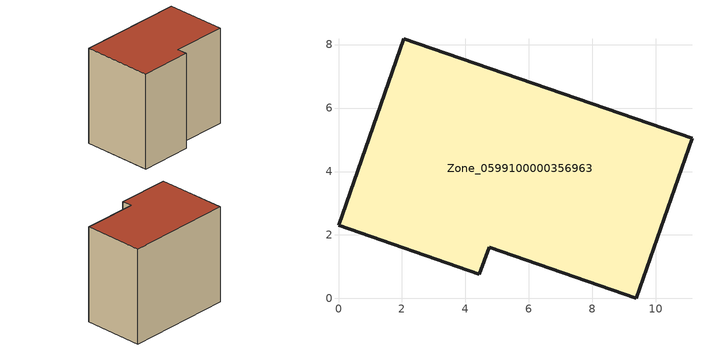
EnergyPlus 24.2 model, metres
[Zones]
Zone_0599100000356963
 floor ground (C_G): 4.75,1.61 4.44,0.76 0,2.3 2.05,8.19 11.14,5.04 9.38,0 z0
 wall outside (C_F): 2.05,8.19 0,2.3 4.44,0.76 4.75,1.61 9.38,0 11.14,5.04 2.05,8.19 z0:8.64
 roof outside (C_R): 9.38,0 11.14,5.04 2.05,8.19 0,2.3 4.44,0.76 4.75,1.61 z8.64
[BUILDING]
Pand.0599100000356963: North Axis=0; Terrain=City; Loads Convergence Tolerance Value=0.04; Temperature Convergence Tolerance Value=0.4; Solar Distribution=FullExterior; Maximum Number of Warmup Days=25; Minimum Number of Warmup Days=1
[Site:Location]
Rotterdam.The.Hague.AP_ZH_NLD Design_Conditions: Latitude=51.96; Longitude=4.45; Time Zone=1; Elevation=-4.5
[SITE:GROUNDTEMPERATURE:BUILDINGSURFACE]
18, 18, 18, 18, 18, 18, 18, 18, 18, 18, 18, 18
[MATERIAL] Thermal Absorptance=0.9; Solar Absorptance=0.7; Visible Absorptance=0.7
Name | Roughness | Thickness | Conductivity | Density | Specific Heat
G.TI.1992-2005 | MediumSmooth | 0.15 | 0.06 | 540 | 1210
F.TI.1992-2005 | Rough | 0.3 | 0.12 | 1920 | 840
R.TI.1992-2005 | MediumRough | 0.2 | 0.08 | 1500 | 1000
[CONSTRUCTION]
C_G: G.TI.1992-2005
C_F: F.TI.1992-2005
C_R: R.TI.1992-2005
[ZONE]
Zone_0599100000356963: Type=1; Multiplier=1; Ceiling Height=Autocalculate; Volume=Autocalculate; Floor Area=autocalculate; Part of Total Floor Area=Yes
[ZONEINFILTRATION:DESIGNFLOWRATE]
Infil_Zone_0599100000356963: Zone or ZoneList or Space or SpaceList=Zone_0599100000356963; Schedule=AlwaysOn; Design Flow Rate Calculation Method=Flow/Area; Flow Rate per Floor Area=0.0015; Constant Term Coefficient=1; Temperature Term Coefficient=0; Velocity Term Coefficient=0; Velocity Squared Term Coefficient=0
[HVACTEMPLATE:ZONE:IDEALLOADSAIRSYSTEM]
Zone_0599100000356963: Maximum Heating Supply Air Temperature=50; Minimum Cooling Supply Air Temperature=13; Maximum Heating Supply Air Humidity Ratio=0.0156; Minimum Cooling Supply Air Humidity Ratio=0.0077; Heating Limit=NoLimit; Cooling Limit=NoLimit; Dehumidification Control Type=ConstantSensibleHeatRatio; Cooling Sensible Heat Ratio=0.7; Dehumidification Setpoint=60; Humidification Control Type=None; Humidification Setpoint=30; Outdoor Air Method=None; Outdoor Air Flow Rate per Person=0.00944; Outdoor Air Flow Rate per Zone Floor Area=0; Outdoor Air Flow Rate per Zone=0; Demand Controlled Ventilation Type=None; Outdoor Air Economizer Type=NoEconomizer; Heat Recovery Type=None; Sensible Heat Recovery Effectiveness=0.7; Latent Heat Recovery Effectiveness=0.65
[ZONECONTROL:THERMOSTAT]
ThermostatControl_Zone_0599100000356963: Zone or ZoneList=Zone_0599100000356963; Control Type Schedule=DualSetpointControlType; Control 1=Thermostat_Zone_0599100000356963; Temperature Difference Between Cutout And Setpoint=0
[THERMOSTATSETPOINT:DUALSETPOINT]
Thermostat_Zone_0599100000356963: Heating Setpoint Temperature Schedule=HeatingSetpoint_Zone_0599100000356963; Cooling Setpoint Temperature Schedule=CoolingSetpoint_Zone_0599100000356963
[SCHEDULE:COMPACT]
HeatingSetpoint_Zone_0599100000356963: Through: 12/31, For: AllDays, Until: 24:00, 21
CoolingSetpoint_Zone_0599100000356963: Through: 12/31, For: AllDays, Until: 24:00, 24
DualSetpointControlType: Through: 12/31, For: AllDays, Until: 24:00, 4
AlwaysOn: Through: 12/31, For: AllDays, Until: 24:00, 1
